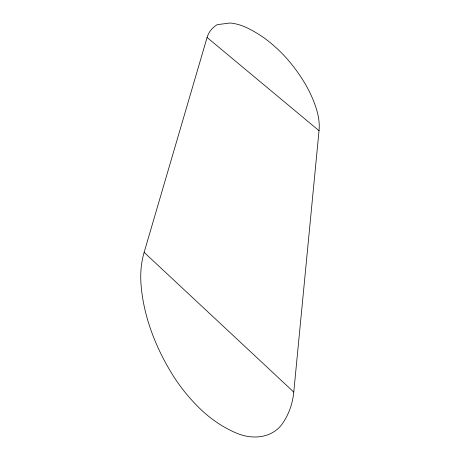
<?xml version="1.0" encoding="UTF-8"?>
<svg xmlns="http://www.w3.org/2000/svg" width="460" height="460" viewBox="0 0 460 460"><rect width="100%" height="100%" fill="white"/><g stroke="black" fill="none" stroke-linecap="round" stroke-linejoin="round"><path stroke-width="0.69" d="M293.773 392.092L319.027 130.703A111.452 65.998 26.5 0 0 316.865 110.538A174.909 105.57 23.7 0 0 288.644 60.657A109.698 63.664 25.8 0 0 269.704 42.199A67.482 37.892 26.7 0 0 247.284 27.974A30.987 16.848 26.8 0 0 230.167 23L217.195 24.656A69.724 38.341 28.2 0 0 207.092 37.473L144.135 252.356A138.374 100.774 36.3 0 0 141.019 284.326A206.718 144.509 39.7 0 0 172.028 373.905A142.048 104.823 38.7 0 0 200.106 408.779A94.254 72.513 39 0 0 235.727 432.814A46.765 37.243 41.8 0 0 282.543 423.482A97.094 78.252 36.3 0 0 293.773 392.092L144.135 252.356M207.092 37.473L319.027 130.703"/></g></svg>
